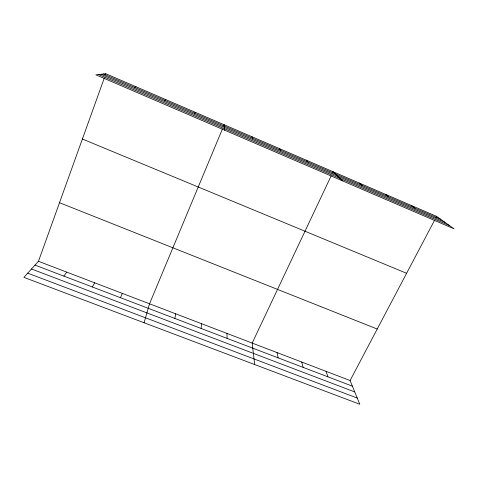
<?xml version="1.0" encoding="UTF-8"?>
<svg xmlns="http://www.w3.org/2000/svg" width="478" height="478" viewBox="0 0 478 478"><rect width="100%" height="100%" fill="white"/><g stroke="black" fill="none" stroke-linecap="round" stroke-linejoin="round"><path stroke-width="0.72" d="M201.136 328.482L201.471 323.672M174.852 318.45L175.659 313.795M144.057 322.752L149.536 303.799L222.467 128.881M38.461 261.299L350.087 380.536L359.791 404.257L23.9 277.36L38.461 261.299L104.353 77.878M105.345 75.118L105.841 73.743L436.605 216.367L454.1 228.848L95.857 74.813L105.841 73.743M223.608 126.144L224.182 124.77L224.57 130.159M120.474 297.71L122.29 293.373M331.2 175.755L252.181 343.073L254.666 364.541M332.467 173.078L333.1 171.733L342.505 180.863M194.701 113.304L195.197 112.27M350.087 380.536L434.532 220.298M435.918 217.681L436.605 216.367M92.35 286.979L94.704 282.815M63.867 276.117L66.759 272.125M164.719 100.38L165.818 99.603M134.318 87.283L136.033 86.763M31.488 268.995L354.748 391.936M27.712 273.153L357.263 398.072M35.014 265.105L352.4 386.182M59.511 202.702L377.226 329.043M82.389 139.026L406.605 273.296M103.487 73.994L440.752 219.324M101.073 74.251L444.988 222.348M98.48 74.532L449.523 225.58M411.217 205.421L414.898 208.187M385.507 194.331L388.716 196.9M359.468 183.104L362.193 185.476M306.392 160.22L308.107 162.167M279.343 148.556L280.532 150.283M251.942 136.738L252.587 138.244M326.038 371.334L327.932 376.849M301.708 362.025L303.177 367.409M277.085 352.603L278.124 357.849M226.978 333.429L227.11 338.388"/></g></svg>
